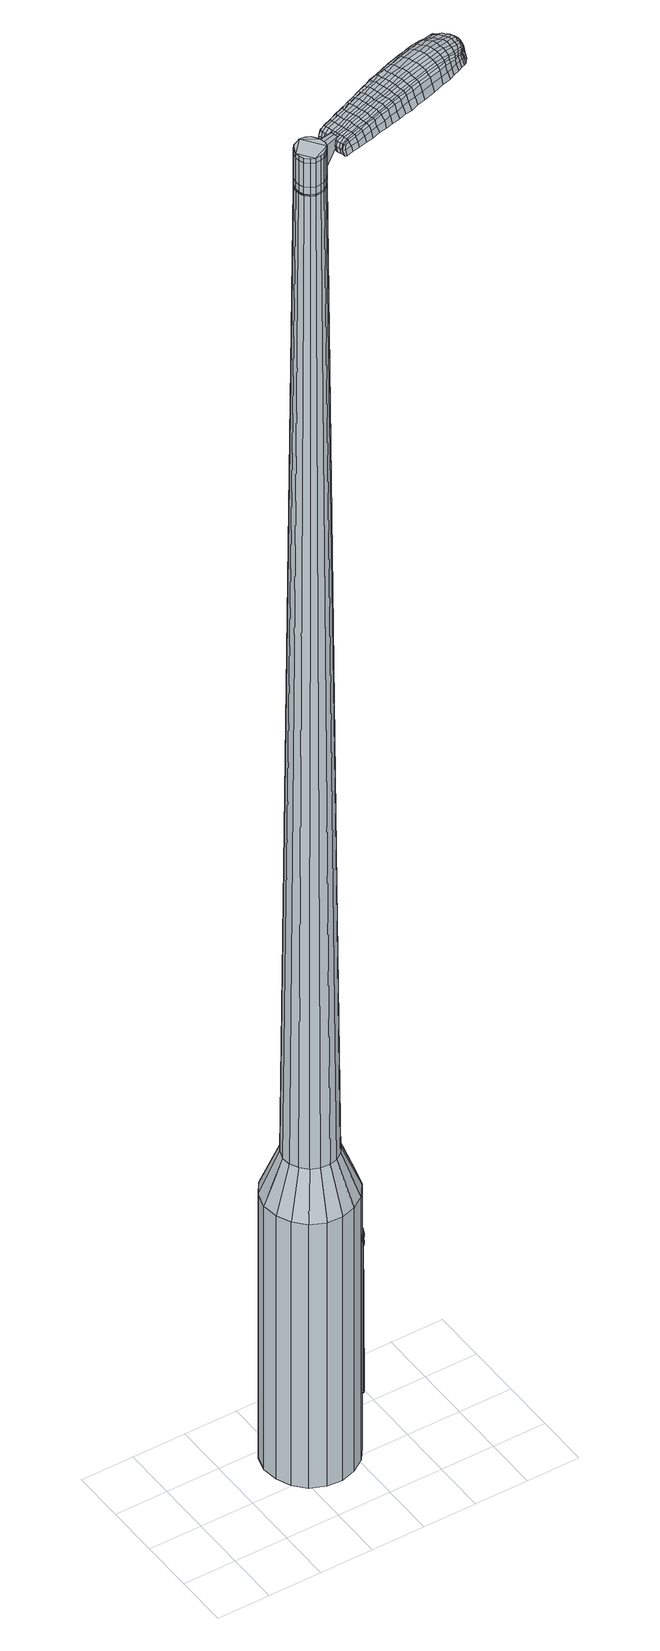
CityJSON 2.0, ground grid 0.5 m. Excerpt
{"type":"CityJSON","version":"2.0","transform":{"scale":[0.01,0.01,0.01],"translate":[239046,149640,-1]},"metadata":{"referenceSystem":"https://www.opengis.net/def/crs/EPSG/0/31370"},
"CityObjects":{
"object1":{"type":"GenericCityObject","attributes":{"cluster":761,"mean_distance_to_centroid":0.268,"new_centroid_x":239047.21,"new_centroid_y":149640.73,"mean_distance_to_camera":11.38,"H1":27.9,"H2":24.97,"Z_final":111.93,"cluster2":-1,"proj_x":239048.31,"proj_y":149644.77,"id_line":51464,"bearing_l":105.2,"distance":4.19,"orientation":"right","G_obj":15.2},"geometry":[{"type":"MultiSurface","lod":"2","boundaries":[[[0,1,2,3]],[[1,4,5,2]],[[4,6,7,5]],[[6,8,9,7]],[[8,10,11,9]],[[10,12,13,11]],[[12,14,15,13]],[[14,16,17,15]],[[16,18,19,17]],[[18,20,21,19]],[[20,22,23,21]],[[22,24,25,23]],[[24,26,27,25]],[[26,28,29,27]],[[28,30,31,29]],[[30,32,33,31]],[[32,34,35,33]],[[34,0,3,35]],[[36,37,38,39]],[[38,40,41,42]],[[41,43,42]],[[42,44,45,46]],[[45,47,46]],[[46,48,49,50]],[[49,51,50]],[[42,46,50,38]],[[50,52,39,38]],[[53,36,39]],[[2,5,7,35]],[[7,9,11,15]],[[11,13,15]],[[15,17,19,23]],[[19,21,23]],[[23,25,27,31]],[[27,29,31]],[[15,23,31,7]],[[31,33,35,7]],[[3,2,35]],[[1,0,54,55]],[[0,34,56,54]],[[34,32,57,56]],[[32,30,58,57]],[[30,28,59,58]],[[28,26,60,59]],[[26,24,61,60]],[[24,22,62,61]],[[22,20,63,62]],[[20,18,64,63]],[[18,16,65,64]],[[16,14,66,65]],[[14,12,67,66]],[[12,10,68,67]],[[10,8,69,68]],[[8,6,70,69]],[[6,4,71,70]],[[4,1,55,71]],[[55,54,72,73]],[[54,56,74,72]],[[56,57,75,74]],[[57,58,76,75]],[[58,59,77,76]],[[59,60,78,77]],[[60,61,79,78]],[[61,62,80,79]],[[62,63,81,80]],[[63,64,82,81]],[[64,65,83,82]],[[65,66,84,83]],[[66,67,85,84]],[[67,68,86,85]],[[68,69,87,86]],[[69,70,88,87]],[[70,71,89,88]],[[71,55,73,89]],[[90,91,92,93]],[[74,94,91,90]],[[75,95,94,74]],[[76,96,95,75]],[[97,98,96,76]],[[78,99,98,97]],[[100,101,99,78]],[[102,103,101,100]],[[104,105,103,102]],[[106,107,105,104]],[[108,109,107,106]],[[110,111,109,108]],[[112,113,111,110]],[[86,114,113,112]],[[87,115,114,86]],[[88,116,115,87]],[[117,118,116,88]],[[93,92,118,117]],[[119,120,121,122]],[[123,119,122,124]],[[125,123,124,126]],[[127,125,126,128]],[[129,127,128,130]],[[131,129,130,132]],[[133,131,132,134]],[[135,133,134,136]],[[137,135,136,138]],[[139,137,138,140]],[[141,139,140,142]],[[143,141,142,144]],[[145,143,144,146]],[[147,145,146,148]],[[149,147,148,150]],[[151,149,150,152]],[[73,72,90,93]],[[72,74,90]],[[77,97,76]],[[77,78,97]],[[79,100,78]],[[79,80,102,100]],[[80,81,104,102]],[[81,82,106,104]],[[82,83,108,106]],[[83,84,110,108]],[[84,85,112,110]],[[85,86,112]],[[89,117,88]],[[89,73,93,117]],[[153,154,92,91]],[[154,155,118,92]],[[155,116,118]],[[156,113,114]],[[156,157,111,113]],[[157,158,109,111]],[[158,159,107,109]],[[159,160,105,107]],[[160,161,103,105]],[[161,162,101,103]],[[162,99,101]],[[163,98,99]],[[163,96,98]],[[153,91,94]],[[39,52,151,164]],[[154,153,165,152]],[[53,39,164,120]],[[153,94,121,165]],[[36,53,120,119]],[[94,95,122,121]],[[37,36,119,123]],[[95,96,124,122]],[[38,37,123,125]],[[96,163,126,124]],[[40,38,125,127]],[[163,99,128,126]],[[41,40,127,129]],[[99,162,130,128]],[[43,41,129,131]],[[162,161,132,130]],[[42,43,131,133]],[[161,160,134,132]],[[44,42,133,135]],[[160,159,136,134]],[[45,44,135,137]],[[159,158,138,136]],[[47,45,137,139]],[[158,157,140,138]],[[46,47,139,141]],[[157,156,142,140]],[[48,46,141,143]],[[156,114,144,142]],[[49,48,143,145]],[[114,115,146,144]],[[51,49,145,147]],[[115,116,148,146]],[[50,51,147,149]],[[116,155,150,148]],[[52,50,149,151]],[[155,154,152,150]],[[151,152,166,167]],[[152,165,168,166]],[[165,121,169,168]],[[121,120,170,169]],[[120,164,171,170]],[[164,151,167,171]],[[172,173,174,175]],[[176,172,175,177]],[[172,176,178,179]],[[173,172,179,180]],[[181,182,183,184]],[[185,181,184,186]],[[181,185,187,188]],[[182,181,188,189]],[[190,191,192,193]],[[194,190,193,195]],[[190,194,196,197]],[[191,190,197,198]],[[199,200,201,202]],[[203,199,202,204]],[[199,203,205,206]],[[200,199,206,207]],[[208,209,210,211]],[[212,208,211,213]],[[208,212,214,215]],[[209,208,215,216]],[[217,218,219,220]],[[221,217,220,222]],[[217,221,223,224]],[[218,217,224,225]],[[226,227,228,229]],[[218,226,229,219]],[[226,218,225,230]],[[227,226,230,231]],[[232,233,234,235]],[[227,232,235,228]],[[232,227,231,236]],[[233,232,236,237]],[[238,176,177,239]],[[233,238,239,234]],[[238,233,237,240]],[[176,238,240,178]],[[241,242,243,244]],[[245,241,244,246]],[[241,245,247,248]],[[242,241,248,249]],[[250,251,252,253]],[[242,250,253,243]],[[250,242,249,254]],[[251,250,254,255]],[[256,257,258,259]],[[251,256,259,252]],[[256,251,255,260]],[[257,256,260,261]],[[262,263,264,265]],[[257,262,265,258]],[[262,257,261,266]],[[263,262,266,267]],[[268,173,180,269]],[[263,268,269,264]],[[268,263,267,270]],[[173,268,270,174]],[[271,272,273,274]],[[275,271,274,276]],[[271,275,277,278]],[[272,271,278,279]],[[280,281,282,283]],[[272,280,283,273]],[[280,272,279,284]],[[281,280,284,285]],[[286,287,288,289]],[[281,286,289,282]],[[286,281,285,290]],[[287,286,290,291]],[[292,185,186,293]],[[287,292,293,288]],[[292,287,291,294]],[[185,292,294,187]],[[295,296,297,298]],[[299,295,298,300]],[[295,299,301,302]],[[296,295,302,303]],[[304,305,306,307]],[[296,304,307,297]],[[304,296,303,308]],[[305,304,308,309]],[[310,311,312,313]],[[305,310,313,306]],[[310,305,309,314]],[[311,310,314,315]],[[316,317,318,319]],[[311,316,319,312]],[[316,311,315,320]],[[317,316,320,321]],[[322,182,189,323]],[[317,322,323,318]],[[322,317,321,324]],[[182,322,324,183]],[[325,211,210,326]],[[327,325,326,328]],[[325,327,329,330]],[[211,325,330,213]],[[331,327,328,332]],[[333,331,332,334]],[[331,333,335,336]],[[327,331,336,329]],[[337,333,334,338]],[[339,337,338,340]],[[337,339,341,342]],[[333,337,342,335]],[[343,339,340,344]],[[345,343,344,346]],[[343,345,347,348]],[[339,343,348,341]],[[349,345,346,350]],[[200,349,350,201]],[[349,200,207,351]],[[345,349,351,347]],[[352,353,198,197]],[[354,352,197,196]],[[352,354,355,356]],[[353,352,356,357]],[[358,359,357,356]],[[360,358,356,355]],[[358,360,361,362]],[[359,358,362,363]],[[364,365,363,362]],[[366,364,362,361]],[[364,366,367,368]],[[365,364,368,369]],[[370,371,369,368]],[[372,370,368,367]],[[370,372,205,203]],[[371,370,203,204]],[[373,374,375,376]],[[275,373,376,277]],[[373,275,276,377]],[[374,373,377,378]],[[379,194,195,380]],[[374,379,380,375]],[[379,374,378,381]],[[194,379,381,196]],[[382,383,384,385]],[[221,382,385,223]],[[382,221,222,386]],[[383,382,386,387]],[[388,389,390,391]],[[383,388,391,384]],[[388,383,387,392]],[[389,388,392,393]],[[394,191,198,395]],[[389,394,395,390]],[[394,389,393,396]],[[191,394,396,192]],[[397,398,399,400]],[[179,397,400,180]],[[397,179,178,401]],[[398,397,401,402]],[[403,404,405,406]],[[398,403,406,399]],[[403,398,402,407]],[[404,403,407,408]],[[409,202,201,410]],[[404,409,410,405]],[[409,404,408,411]],[[202,409,411,204]],[[412,413,414,415]],[[184,412,415,186]],[[412,184,183,416]],[[413,412,416,417]],[[418,206,205,419]],[[413,418,419,414]],[[418,413,417,420]],[[206,418,420,207]],[[421,422,423,424]],[[299,421,424,301]],[[421,299,300,425]],[[422,421,425,426]],[[427,212,213,428]],[[422,427,428,423]],[[427,422,426,429]],[[212,427,429,214]],[[430,431,432,433]],[[245,430,433,247]],[[430,245,246,434]],[[431,430,434,435]],[[436,437,438,439]],[[431,436,439,432]],[[436,431,435,440]],[[437,436,440,441]],[[442,209,216,443]],[[437,442,443,438]],[[442,437,441,444]],[[209,442,444,210]],[[445,446,435,434]],[[244,445,434,246]],[[445,244,243,447]],[[446,445,447,448]],[[449,450,441,440]],[[446,449,440,435]],[[449,446,448,451]],[[450,449,451,452]],[[453,326,210,444]],[[450,453,444,441]],[[453,450,452,454]],[[326,453,454,328]],[[455,456,457,458]],[[302,455,458,303]],[[455,302,301,424]],[[456,455,424,423]],[[459,330,329,460]],[[456,459,460,457]],[[459,456,423,428]],[[330,459,428,213]],[[461,462,448,447]],[[253,461,447,243]],[[461,253,252,463]],[[462,461,463,464]],[[465,466,452,451]],[[462,465,451,448]],[[465,462,464,467]],[[466,465,467,468]],[[469,332,328,454]],[[466,469,454,452]],[[469,466,468,470]],[[332,469,470,334]],[[471,472,473,474]],[[308,471,474,309]],[[471,308,303,458]],[[472,471,458,457]],[[475,336,335,476]],[[472,475,476,473]],[[475,472,457,460]],[[336,475,460,329]],[[477,478,464,463]],[[259,477,463,252]],[[477,259,258,479]],[[478,477,479,480]],[[481,482,468,467]],[[478,481,467,464]],[[481,478,480,483]],[[482,481,483,484]],[[485,338,334,470]],[[482,485,470,468]],[[485,482,484,486]],[[338,485,486,340]],[[487,488,489,490]],[[314,487,490,315]],[[487,314,309,474]],[[488,487,474,473]],[[491,342,341,492]],[[488,491,492,489]],[[491,488,473,476]],[[342,491,476,335]],[[493,494,480,479]],[[265,493,479,258]],[[493,265,264,495]],[[494,493,495,496]],[[497,498,484,483]],[[494,497,483,480]],[[497,494,496,499]],[[498,497,499,500]],[[501,344,340,486]],[[498,501,486,484]],[[501,498,500,502]],[[344,501,502,346]],[[503,504,505,506]],[[320,503,506,321]],[[503,320,315,490]],[[504,503,490,489]],[[507,348,347,508]],[[504,507,508,505]],[[507,504,489,492]],[[348,507,492,341]],[[509,510,496,495]],[[269,509,495,264]],[[509,269,180,400]],[[510,509,400,399]],[[511,512,500,499]],[[510,511,499,496]],[[511,510,399,406]],[[512,511,406,405]],[[513,350,346,502]],[[512,513,502,500]],[[513,512,405,410]],[[350,513,410,201]],[[514,515,417,416]],[[324,514,416,183]],[[514,324,321,506]],[[515,514,506,505]],[[516,351,207,420]],[[515,516,420,417]],[[516,515,505,508]],[[351,516,508,347]],[[517,518,378,377]],[[274,517,377,276]],[[517,274,273,519]],[[518,517,519,520]],[[521,354,196,381]],[[518,521,381,378]],[[521,518,520,522]],[[354,521,522,355]],[[523,524,525,526]],[[224,523,526,225]],[[523,224,223,385]],[[524,523,385,384]],[[527,528,529,530]],[[524,527,530,525]],[[527,524,384,391]],[[528,527,391,390]],[[531,353,357,532]],[[528,531,532,529]],[[531,528,390,395]],[[353,531,395,198]],[[533,534,520,519]],[[283,533,519,273]],[[533,283,282,535]],[[534,533,535,536]],[[537,360,355,522]],[[534,537,522,520]],[[537,534,536,538]],[[360,537,538,361]],[[539,540,541,542]],[[230,539,542,231]],[[539,230,225,526]],[[540,539,526,525]],[[543,544,545,546]],[[540,543,546,541]],[[543,540,525,530]],[[544,543,530,529]],[[547,359,363,548]],[[544,547,548,545]],[[547,544,529,532]],[[359,547,532,357]],[[549,550,536,535]],[[289,549,535,282]],[[549,289,288,551]],[[550,549,551,552]],[[553,366,361,538]],[[550,553,538,536]],[[553,550,552,554]],[[366,553,554,367]],[[555,556,557,558]],[[236,555,558,237]],[[555,236,231,542]],[[556,555,542,541]],[[559,560,561,562]],[[556,559,562,557]],[[559,556,541,546]],[[560,559,546,545]],[[563,365,369,564]],[[560,563,564,561]],[[563,560,545,548]],[[365,563,548,363]],[[565,566,552,551]],[[293,565,551,288]],[[565,293,186,415]],[[566,565,415,414]],[[567,372,367,554]],[[566,567,554,552]],[[567,566,414,419]],[[372,567,419,205]],[[568,569,402,401]],[[240,568,401,178]],[[568,240,237,558]],[[569,568,558,557]],[[570,571,408,407]],[[569,570,407,402]],[[570,569,557,562]],[[571,570,562,561]],[[572,371,204,411]],[[571,572,411,408]],[[572,571,561,564]],[[371,572,564,369]],[[573,574,575,576]],[[576,575,577,578]],[[579,577,575,580]],[[580,575,574,581]],[[582,583,584,585]],[[585,584,586,587]],[[588,586,584,589]],[[589,584,583,590]],[[591,592,593,594]],[[594,593,595,596]],[[597,595,593,598]],[[598,593,592,599]],[[600,601,602,603]],[[603,602,604,605]],[[606,604,602,607]],[[607,602,601,608]],[[609,610,611,612]],[[612,611,613,614]],[[615,613,611,616]],[[616,611,610,617]],[[618,619,620,621]],[[621,620,622,623]],[[624,622,620,625]],[[625,620,619,626]],[[627,628,629,630]],[[630,629,619,618]],[[626,619,629,631]],[[631,629,628,632]],[[633,634,635,636]],[[636,635,628,627]],[[632,628,635,637]],[[637,635,634,638]],[[578,577,639,640]],[[640,639,634,633]],[[638,634,639,641]],[[641,639,577,579]],[[642,643,644,645]],[[645,644,646,647]],[[648,646,644,649]],[[649,644,643,650]],[[651,652,653,654]],[[654,653,643,642]],[[650,643,653,655]],[[655,653,652,656]],[[657,658,659,660]],[[660,659,652,651]],[[656,652,659,661]],[[661,659,658,662]],[[663,664,665,666]],[[666,665,658,657]],[[662,658,665,667]],[[667,665,664,668]],[[581,574,669,670]],[[670,669,664,663]],[[668,664,669,671]],[[671,669,574,573]],[[672,673,674,675]],[[675,674,676,677]],[[678,676,674,679]],[[679,674,673,680]],[[681,682,683,684]],[[684,683,673,672]],[[680,673,683,685]],[[685,683,682,686]],[[687,688,689,690]],[[690,689,682,681]],[[686,682,689,691]],[[691,689,688,692]],[[587,586,693,694]],[[694,693,688,687]],[[692,688,693,695]],[[695,693,586,588]],[[696,697,698,699]],[[699,698,700,701]],[[702,700,698,703]],[[703,698,697,704]],[[705,706,707,708]],[[708,707,697,696]],[[704,697,707,709]],[[709,707,706,710]],[[711,712,713,714]],[[714,713,706,705]],[[710,706,713,715]],[[715,713,712,716]],[[717,718,719,720]],[[720,719,712,711]],[[716,712,719,721]],[[721,719,718,722]],[[590,583,723,724]],[[724,723,718,717]],[[722,718,723,725]],[[725,723,583,582]],[[609,612,726,727]],[[727,726,728,729]],[[730,728,726,170]],[[170,726,612,614]],[[729,728,731,732]],[[732,731,733,734]],[[735,733,731,736]],[[736,731,728,730]],[[734,733,737,738]],[[738,737,739,740]],[[741,739,737,742]],[[742,737,733,735]],[[740,739,743,744]],[[744,743,745,746]],[[747,745,743,748]],[[748,743,739,741]],[[746,745,749,750]],[[750,749,601,600]],[[608,601,749,751]],[[751,749,745,747]],[[599,752,753,598]],[[598,753,754,597]],[[755,754,753,756]],[[756,753,752,757]],[[757,758,759,756]],[[756,759,760,755]],[[761,760,759,762]],[[762,759,758,763]],[[763,764,765,762]],[[762,765,766,761]],[[767,766,765,768]],[[768,765,764,769]],[[769,770,771,768]],[[768,771,772,767]],[[606,772,771,604]],[[604,771,770,605]],[[773,774,775,776]],[[776,775,676,678]],[[677,676,775,777]],[[777,775,774,778]],[[596,595,779,780]],[[780,779,774,773]],[[778,774,779,781]],[[781,779,595,597]],[[782,783,784,785]],[[785,784,622,624]],[[623,622,784,786]],[[786,784,783,787]],[[788,789,790,791]],[[791,790,783,782]],[[787,783,790,792]],[[792,790,789,793]],[[599,592,794,795]],[[795,794,789,788]],[[793,789,794,796]],[[796,794,592,591]],[[797,798,799,800]],[[800,799,580,581]],[[579,580,799,801]],[[801,799,798,802]],[[803,804,805,806]],[[806,805,798,797]],[[802,798,805,807]],[[807,805,804,808]],[[600,603,809,810]],[[810,809,804,803]],[[808,804,809,811]],[[811,809,603,605]],[[812,813,814,815]],[[815,814,585,587]],[[582,585,814,816]],[[816,814,813,817]],[[606,607,818,819]],[[819,818,813,812]],[[817,813,818,820]],[[820,818,607,608]],[[821,822,823,824]],[[824,823,700,702]],[[701,700,823,825]],[[825,823,822,826]],[[614,613,827,828]],[[828,827,822,821]],[[826,822,827,829]],[[829,827,613,615]],[[830,831,832,833]],[[833,832,646,648]],[[647,646,832,834]],[[834,832,831,835]],[[836,837,838,839]],[[839,838,831,830]],[[835,831,838,840]],[[840,838,837,841]],[[617,610,842,843]],[[843,842,837,836]],[[841,837,842,844]],[[844,842,610,609]],[[835,845,846,834]],[[834,846,645,647]],[[642,645,846,847]],[[846,845,847]],[[841,848,849,840]],[[840,849,845,835]],[[847,845,849,850]],[[850,849,848,851]],[[609,727,852,844]],[[844,852,848,841]],[[851,848,852,853]],[[853,852,727,729]],[[854,855,856,857]],[[857,856,703,704]],[[702,703,856,824]],[[824,856,855,821]],[[730,170,858,859]],[[859,858,855,854]],[[821,855,858,828]],[[828,858,170,614]],[[860,861,847]],[[847,861,654,642]],[[651,654,861,862]],[[862,861,860,863]],[[851,864,865,850]],[[850,865,860,847]],[[863,860,865,866]],[[866,865,864,867]],[[729,732,868,853]],[[853,868,864,851]],[[867,864,868,869]],[[869,868,732,734]],[[870,871,872,873]],[[873,872,709,710]],[[704,709,872,857]],[[857,872,871,854]],[[735,736,874,875]],[[875,874,871,870]],[[854,871,874,859]],[[859,874,736,730]],[[863,876,877,862]],[[862,877,660,651]],[[657,660,877,878]],[[878,877,876,879]],[[867,880,881,866]],[[866,881,876,863]],[[879,876,881,882]],[[882,881,880,883]],[[734,738,884,869]],[[869,884,880,867]],[[883,880,884,885]],[[885,884,738,740]],[[886,887,888,889]],[[889,888,715,716]],[[710,715,888,873]],[[873,888,887,870]],[[741,742,890,891]],[[891,890,887,886]],[[870,887,890,875]],[[875,890,742,735]],[[879,892,893,878]],[[878,893,666,657]],[[663,666,893,894]],[[894,893,892,895]],[[883,896,897,882]],[[882,897,892,879]],[[895,892,897,898]],[[898,897,896,899]],[[740,744,900,885]],[[885,900,896,883]],[[899,896,900,901]],[[901,900,744,746]],[[902,903,904,905]],[[905,904,721,722]],[[716,721,904,889]],[[889,904,903,886]],[[747,748,906,907]],[[907,906,903,902]],[[886,903,906,891]],[[891,906,748,741]],[[895,908,909,894]],[[894,909,670,663]],[[581,670,909,800]],[[800,909,908,797]],[[899,910,911,898]],[[898,911,908,895]],[[797,908,911,806]],[[806,911,910,803]],[[746,750,912,901]],[[901,912,910,899]],[[803,910,912,810]],[[810,912,750,600]],[[817,913,914,816]],[[816,914,725,582]],[[722,725,914,905]],[[905,914,913,902]],[[608,751,915,820]],[[820,915,913,817]],[[902,913,915,907]],[[907,915,751,747]],[[778,916,917,777]],[[777,917,675,677]],[[672,675,917,918]],[[918,917,916,919]],[[597,754,920,781]],[[781,920,916,778]],[[919,916,920,921]],[[921,920,754,755]],[[922,923,924,925]],[[925,924,625,626]],[[624,625,924,785]],[[785,924,923,782]],[[926,927,928,929]],[[929,928,923,922]],[[782,923,928,791]],[[791,928,927,788]],[[757,752,930,931]],[[931,930,927,926]],[[788,927,930,795]],[[795,930,752,599]],[[919,932,933,918]],[[918,933,684,672]],[[681,684,933,934]],[[934,933,932,935]],[[755,760,936,921]],[[921,936,932,919]],[[935,932,936,937]],[[937,936,760,761]],[[938,939,940,941]],[[941,940,631,632]],[[626,631,940,925]],[[925,940,939,922]],[[942,943,944,945]],[[945,944,939,938]],[[922,939,944,929]],[[929,944,943,926]],[[763,758,946,947]],[[947,946,943,942]],[[926,943,946,931]],[[931,946,758,757]],[[935,948,949,934]],[[934,949,690,681]],[[687,690,949,950]],[[950,949,948,951]],[[761,766,952,937]],[[937,952,948,935]],[[951,948,952,953]],[[953,952,766,767]],[[954,955,956,957]],[[957,956,637,638]],[[632,637,956,941]],[[941,956,955,938]],[[958,959,960,961]],[[961,960,955,954]],[[938,955,960,945]],[[945,960,959,942]],[[769,764,962,963]],[[963,962,959,958]],[[942,959,962,947]],[[947,962,764,763]],[[951,964,965,950]],[[950,965,694,687]],[[587,694,965,815]],[[815,965,964,812]],[[767,772,966,953]],[[953,966,964,951]],[[812,964,966,819]],[[819,966,772,606]],[[802,967,968,801]],[[801,968,641,579]],[[638,641,968,957]],[[957,968,967,954]],[[808,969,970,807]],[[807,970,967,802]],[[954,967,970,961]],[[961,970,969,958]],[[605,770,971,811]],[[811,971,969,808]],[[958,969,971,963]],[[963,971,770,769]],[[573,576,175,174]],[[576,578,177,175]],[[588,589,188,187]],[[589,590,189,188]],[[591,594,193,192]],[[594,596,195,193]],[[615,616,215,214]],[[616,617,216,215]],[[618,621,220,219]],[[621,623,222,220]],[[627,630,229,228]],[[630,618,219,229]],[[633,636,235,234]],[[636,627,228,235]],[[578,640,239,177]],[[640,633,234,239]],[[648,649,248,247]],[[649,650,249,248]],[[650,655,254,249]],[[655,656,255,254]],[[656,661,260,255]],[[661,662,261,260]],[[662,667,266,261]],[[667,668,267,266]],[[668,671,270,267]],[[671,573,174,270]],[[678,679,278,277]],[[679,680,279,278]],[[680,685,284,279]],[[685,686,285,284]],[[686,691,290,285]],[[691,692,291,290]],[[692,695,294,291]],[[695,588,187,294]],[[696,699,298,297]],[[699,701,300,298]],[[705,708,307,306]],[[708,696,297,307]],[[711,714,313,312]],[[714,705,306,313]],[[717,720,319,318]],[[720,711,312,319]],[[590,724,323,189]],[[724,717,318,323]],[[773,776,376,375]],[[776,678,277,376]],[[596,780,380,195]],[[780,773,375,380]],[[623,786,386,222]],[[786,787,387,386]],[[787,792,392,387]],[[792,793,393,392]],[[793,796,396,393]],[[796,591,192,396]],[[701,825,425,300]],[[825,826,426,425]],[[826,829,429,426]],[[829,615,214,429]],[[830,833,433,432]],[[833,648,247,433]],[[836,839,439,438]],[[839,830,432,439]],[[617,843,443,216]],[[843,836,438,443]],[[972,973,974,975]],[[976,977,975,974]],[[978,979,980,981]],[[982,983,984,985]],[[973,986,987,974]],[[988,976,974,987]],[[989,978,981,990]],[[991,992,983,982]],[[986,993,994,987]],[[994,995,988,987]],[[996,989,990,997]],[[998,992,991,999]],[[993,1000,1001,994]],[[1001,1002,995,994]],[[1003,996,997,1004]],[[1005,998,999,1006]],[[1007,1008,1009,1010]],[[1011,1012,1008,1007]],[[1011,1013,1014,1012]],[[1013,1015,1016,1014]],[[1017,1018,1019,1020]],[[1021,1022,1018,1017]],[[1023,1024,1022,1021]],[[1025,1026,1024,1023]],[[1020,1009,1008,1017]],[[1017,1008,1012,1021]],[[1012,1014,1023,1021]],[[1014,1016,1025,1023]],[[981,980,977,976]],[[990,981,976,988]],[[995,997,990,988]],[[1002,1004,997,995]],[[982,985,979,978]],[[991,982,978,989]],[[999,991,989,996]],[[1006,999,996,1003]],[[983,1007,1010,984]],[[992,1011,1007,983]],[[1013,1011,992,998]],[[1015,1013,998,1005]],[[1027,1028,1029,1030]],[[1029,1031,1032,1033]],[[1029,1033,1034,1035]],[[1029,1035,1030]],[[1036,1027,1030,1037]],[[1038,1037,1030,1039]],[[1040,1039,1030]],[[1041,1029,1028,1042]],[[1043,1041,1042,1044]],[[1045,1043,1044,1046]],[[1047,1045,1046,1048]],[[1049,1047,1048,1050]],[[1050,1051,1052,1053]],[[1050,1053,1054,1055]],[[1050,1055,1056,1057]],[[1056,1058,1059,1060]],[[1056,1060,1061,1062]],[[1056,1062,1057]],[[1050,1057,1049]],[[1063,1064,1028,1027]],[[1065,1066,1031,1029]],[[1067,1068,1040,1030]],[[1064,1069,1042,1028]],[[1070,1065,1029,1041]],[[1069,1071,1044,1042]],[[1072,1070,1041,1043]],[[1071,1073,1046,1044]],[[1074,1072,1043,1045]],[[1073,1075,1048,1046]],[[1076,1074,1045,1047]],[[1075,1077,1050,1048]],[[1078,1076,1047,1049]],[[1077,1079,1051,1050]],[[1080,1081,1058,1056]],[[1082,1078,1049,1057]],[[1052,1051,1079,1083]],[[1053,1052,1083,1084]],[[1054,1053,1084,1085]],[[1055,1054,1085,1086]],[[1056,1055,1086,1080]],[[1087,1063,1027,1036]],[[1088,1087,1036,1037]],[[1089,1088,1037,1038]],[[1090,1089,1038,1039]],[[1068,1090,1039,1040]],[[1032,1031,1066,1091]],[[1059,1058,1081,1092]],[[1033,1032,1091,1093]],[[1034,1033,1093,1094]],[[1035,1034,1094,1095]],[[1030,1035,1095,1067]],[[1060,1059,1092,1096]],[[1061,1060,1096,1097]],[[1062,1061,1097,1098]],[[1057,1062,1098,1082]]]}]}
},
"vertices":[
[163,86,384],[165,72,384],[165,72,96],[163,86,96],[161,57,384],[161,57,96],[152,45,384],[152,45,96],[140,37,384],[140,37,96],[126,33,384],[126,33,96],[112,34,384],[112,34,96],[98,40,384],[98,40,96],[88,51,384],[88,51,96],[82,64,384],[82,64,96],[80,79,384],[80,79,96],[84,93,384],[84,93,96],[92,105,384],[92,105,96],[104,113,384],[104,113,96],[119,117,384],[119,117,96],[133,116,384],[133,116,96],[147,110,384],[147,110,96],[157,99,384],[157,99,96],[130,86,1524],[126,88,1524],[121,89,1524],[135,79,1524],[117,87,1524],[113,85,1524],[109,76,1524],[110,81,1524],[109,72,1524],[111,67,1524],[119,62,1524],[115,64,1524],[124,62,1524],[128,63,1524],[135,69,1524],[132,66,1524],[136,74,1524],[133,83,1524],[147,82,429],[148,73,429],[143,90,429],[137,96,429],[129,99,429],[120,100,429],[112,98,429],[105,93,429],[100,86,429],[97,77,429],[98,69,429],[102,61,429],[108,54,429],[116,51,429],[125,50,429],[133,52,429],[140,57,429],[145,65,429],[135,79,1483],[136,74,1483],[133,83,1483],[130,86,1483],[126,88,1483],[121,89,1483],[117,87,1483],[113,85,1483],[110,81,1483],[109,76,1483],[109,72,1483],[111,67,1483],[115,64,1483],[119,62,1483],[124,62,1483],[128,63,1483],[132,66,1483],[135,69,1483],[135,78,1483],[135,78,1485],[135,74,1485],[135,74,1483],[133,83,1485],[130,86,1485],[126,88,1485],[121,88,1483],[121,88,1485],[117,87,1485],[113,84,1483],[113,84,1485],[111,80,1483],[111,80,1485],[110,76,1483],[110,76,1485],[110,72,1483],[110,72,1485],[112,68,1483],[112,68,1485],[115,65,1483],[115,65,1485],[119,63,1483],[119,63,1485],[124,62,1485],[128,63,1485],[132,66,1485],[134,70,1483],[134,70,1485],[130,86,1519],[133,83,1519],[133,83,1493],[130,86,1493],[126,88,1519],[126,88,1493],[121,89,1519],[121,89,1493],[117,87,1519],[117,87,1493],[113,85,1519],[113,85,1493],[110,81,1519],[110,81,1493],[109,76,1519],[109,76,1493],[109,72,1519],[109,72,1493],[111,67,1519],[111,67,1493],[115,64,1519],[115,64,1493],[119,62,1519],[119,62,1493],[124,62,1519],[124,62,1493],[128,63,1519],[128,63,1493],[132,66,1519],[132,66,1493],[135,69,1519],[135,69,1493],[136,74,1519],[136,74,1493],[135,79,1485],[136,74,1485],[135,69,1485],[119,62,1485],[115,64,1485],[111,67,1485],[109,72,1485],[109,76,1485],[110,81,1485],[113,85,1485],[121,89,1485],[135,79,1519],[135,79,1493],[154,80,1513],[154,80,1518],[153,84,1513],[153,87,1513],[153,87,1518],[153,84,1518],[230,84,1519],[223,83,1518],[225,81,1509],[232,83,1510],[238,86,1519],[240,85,1510],[237,87,1526],[229,85,1525],[222,84,1525],[220,121,1519],[213,119,1518],[213,117,1525],[220,120,1525],[228,124,1519],[228,122,1526],[229,126,1510],[221,123,1510],[214,121,1509],[296,124,1519],[296,120,1519],[297,120,1513],[296,124,1513],[293,127,1519],[294,128,1513],[292,127,1524],[294,123,1524],[295,120,1524],[224,104,1530],[217,102,1529],[218,99,1529],[225,101,1530],[233,107,1531],[234,103,1531],[232,110,1530],[223,108,1530],[216,106,1529],[146,83,1512],[147,80,1512],[148,81,1517],[147,83,1517],[146,86,1512],[147,86,1517],[146,86,1506],[147,83,1506],[148,80,1506],[287,101,1519],[284,100,1519],[285,99,1512],[288,100,1512],[289,102,1518],[290,101,1512],[288,103,1522],[286,102,1523],[283,101,1524],[279,98,1519],[274,96,1519],[275,95,1512],[281,97,1512],[279,99,1524],[273,97,1525],[268,94,1519],[261,92,1519],[262,91,1511],[270,93,1511],[267,95,1526],[260,93,1526],[250,89,1519],[251,88,1510],[249,90,1526],[158,69,1513],[165,70,1513],[164,71,1518],[157,70,1517],[152,68,1512],[153,69,1516],[153,67,1506],[159,68,1507],[166,69,1507],[173,72,1514],[180,73,1515],[179,74,1520],[172,73,1519],[174,71,1507],[181,72,1507],[187,75,1515],[195,76,1516],[193,78,1522],[186,76,1521],[189,74,1508],[196,75,1508],[202,78,1517],[209,79,1517],[208,81,1524],[201,79,1523],[203,77,1508],[211,78,1509],[216,81,1518],[215,82,1524],[218,80,1509],[278,136,1519],[275,135,1519],[275,134,1524],[278,134,1523],[281,136,1518],[280,135,1522],[281,137,1512],[279,137,1512],[276,137,1512],[270,134,1519],[264,133,1519],[264,132,1525],[270,133,1524],[271,136,1512],[265,135,1512],[259,132,1519],[251,130,1519],[251,129,1526],[258,131,1526],[259,134,1511],[252,132,1511],[240,127,1519],[239,125,1526],[241,129,1510],[150,98,1513],[157,101,1513],[158,102,1507],[151,99,1507],[145,96,1512],[145,97,1506],[146,96,1516],[150,97,1517],[157,99,1518],[164,103,1514],[171,105,1515],[172,107,1507],[165,104,1507],[164,102,1519],[171,104,1520],[179,108,1515],[186,110,1516],[186,112,1508],[179,109,1508],[178,106,1521],[185,108,1522],[193,112,1517],[200,115,1517],[200,116,1509],[193,114,1508],[192,111,1523],[199,113,1524],[207,117,1518],[207,119,1509],[206,115,1524],[153,84,1519],[153,82,1519],[160,86,1520],[161,84,1520],[159,89,1520],[152,87,1519],[167,88,1522],[168,86,1522],[174,90,1523],[175,88,1523],[173,93,1523],[166,91,1521],[181,92,1524],[182,90,1524],[189,94,1525],[189,92,1525],[188,97,1525],[181,95,1524],[196,96,1526],[196,93,1526],[203,98,1527],[204,95,1527],[202,102,1527],[195,100,1526],[210,100,1528],[211,97,1528],[209,104,1528],[291,122,1527],[292,119,1527],[289,126,1526],[285,125,1527],[287,121,1528],[288,118,1528],[281,120,1529],[282,116,1529],[279,123,1528],[272,122,1530],[274,118,1530],[274,114,1530],[266,116,1531],[267,112,1531],[265,120,1530],[256,117,1531],[258,113,1531],[259,110,1531],[245,110,1531],[246,107,1531],[244,114,1531],[283,135,1518],[286,134,1519],[286,135,1513],[284,137,1513],[282,134,1523],[285,133,1523],[290,131,1519],[290,132,1513],[288,130,1524],[291,104,1518],[293,106,1518],[291,106,1523],[289,104,1523],[292,103,1513],[294,105,1513],[294,109,1519],[296,113,1519],[294,112,1524],[293,109,1523],[295,109,1513],[297,113,1513],[297,116,1519],[295,116,1524],[298,116,1513],[228,87,1528],[228,89,1528],[221,87,1528],[221,85,1527],[237,89,1528],[236,91,1529],[227,91,1529],[226,95,1530],[219,93,1529],[220,90,1528],[236,93,1529],[235,97,1530],[226,98,1530],[219,96,1529],[235,100,1531],[220,118,1528],[221,116,1529],[229,118,1529],[228,121,1528],[213,116,1527],[214,114,1528],[222,112,1529],[230,115,1530],[215,110,1528],[143,94,1512],[144,92,1512],[145,92,1517],[145,94,1517],[144,95,1506],[144,93,1506],[145,89,1512],[146,89,1517],[145,90,1506],[150,69,1512],[150,70,1512],[151,70,1506],[151,68,1506],[151,69,1517],[151,71,1517],[149,72,1512],[148,75,1512],[149,75,1506],[150,72,1506],[150,73,1517],[149,76,1517],[148,78,1512],[149,78,1506],[149,78,1517],[156,71,1519],[156,72,1519],[164,72,1520],[163,74,1520],[155,75,1519],[155,77,1519],[163,76,1520],[162,79,1520],[154,80,1519],[161,81,1520],[150,96,1519],[150,94,1519],[157,96,1520],[157,98,1520],[151,91,1519],[158,93,1520],[171,74,1521],[170,76,1521],[178,76,1522],[178,77,1522],[170,78,1521],[169,81,1521],[177,80,1522],[176,82,1523],[168,83,1522],[176,85,1523],[164,100,1521],[164,98,1521],[172,100,1522],[171,102,1522],[165,95,1521],[172,97,1522],[185,77,1523],[185,79,1523],[193,79,1524],[192,81,1524],[184,81,1523],[184,84,1524],[192,83,1525],[191,86,1525],[183,87,1524],[190,89,1525],[178,105,1523],[179,103,1523],[186,105,1524],[185,107,1524],[180,99,1524],[187,101,1525],[200,80,1525],[199,82,1525],[207,82,1526],[207,84,1526],[199,85,1526],[198,88,1526],[206,86,1527],[205,89,1527],[197,91,1526],[204,92,1527],[192,109,1525],[193,107,1525],[200,109,1526],[199,111,1526],[194,103,1526],[201,106,1527],[214,84,1527],[214,85,1527],[213,88,1527],[212,91,1528],[212,94,1528],[206,114,1527],[207,111,1527],[208,108,1528],[280,134,1525],[282,132,1525],[276,133,1526],[278,132,1526],[286,130,1526],[282,129,1527],[287,103,1525],[289,105,1525],[285,104,1526],[284,102,1525],[290,108,1525],[292,112,1526],[288,110,1527],[287,107,1526],[292,115,1526],[288,114,1527],[271,132,1526],[273,130,1527],[265,131,1527],[267,129,1528],[276,127,1528],[269,126,1529],[279,100,1526],[280,102,1527],[274,101,1528],[273,99,1527],[281,105,1527],[282,109,1528],[275,107,1529],[275,103,1528],[282,112,1528],[275,110,1530],[259,129,1528],[260,127,1529],[251,127,1528],[252,125,1529],[263,124,1529],[254,122,1530],[267,97,1528],[268,99,1528],[260,97,1529],[260,95,1528],[268,102,1529],[268,105,1530],[260,103,1530],[260,99,1530],[268,109,1530],[259,106,1531],[240,124,1529],[241,122,1529],[242,118,1530],[248,92,1528],[248,94,1529],[248,96,1530],[248,100,1530],[247,103,1531],[224,83,1509],[223,84,1518],[230,86,1518],[231,85,1509],[238,88,1519],[240,87,1510],[237,89,1525],[228,87,1525],[221,86,1525],[214,116,1525],[214,117,1518],[221,119,1518],[220,118,1525],[229,122,1519],[229,120,1525],[230,124,1510],[222,121,1509],[215,119,1509],[295,120,1513],[294,120,1519],[293,123,1519],[294,123,1513],[292,126,1519],[292,126,1513],[290,126,1524],[292,122,1524],[293,119,1524],[218,99,1528],[217,102,1528],[224,104,1529],[225,101,1529],[233,107,1529],[234,103,1529],[232,110,1529],[223,108,1529],[217,106,1528],[150,81,1516],[149,81,1512],[148,83,1512],[149,84,1516],[148,86,1512],[149,86,1516],[148,87,1506],[149,84,1506],[150,81,1506],[284,100,1512],[283,101,1519],[286,103,1518],[287,102,1512],[288,104,1518],[289,103,1512],[287,104,1522],[285,104,1523],[282,103,1523],[275,97,1512],[273,98,1519],[279,100,1519],[280,99,1512],[278,101,1524],[272,99,1525],[262,93,1511],[260,94,1519],[268,96,1519],[269,95,1511],[267,97,1525],[259,95,1526],[249,91,1519],[251,90,1510],[248,92,1526],[164,73,1518],[165,72,1513],[158,71,1513],[157,72,1517],[153,70,1512],[153,71,1515],[154,69,1506],[159,70,1506],[166,71,1507],[179,76,1520],[180,75,1514],[172,74,1514],[171,75,1519],[174,73,1507],[181,74,1507],[193,79,1522],[194,78,1516],[187,77,1515],[186,78,1521],[188,76,1508],[196,77,1508],[207,83,1523],[209,81,1517],[201,80,1516],[200,81,1522],[203,79,1508],[210,80,1508],[216,83,1517],[214,84,1524],[217,82,1509],[275,132,1523],[275,133,1519],[278,134,1518],[278,132,1523],[280,134,1518],[280,133,1522],[281,135,1512],[279,135,1512],[276,135,1512],[265,130,1525],[265,131,1519],[270,132,1519],[270,131,1524],[271,134,1512],[266,133,1512],[251,127,1526],[251,128,1519],[259,130,1519],[259,129,1525],[260,132,1511],[252,130,1511],[240,125,1519],[240,124,1526],[241,127,1510],[159,100,1507],[158,99,1513],[151,96,1513],[151,98,1506],[146,94,1512],[147,96,1506],[147,94,1515],[151,95,1517],[158,97,1518],[173,105,1507],[172,103,1514],[165,101,1514],[166,103,1507],[165,100,1519],[172,102,1520],[187,110,1508],[186,108,1516],[179,106,1515],[180,107,1508],[179,104,1521],[186,107,1522],[201,115,1508],[200,113,1517],[193,111,1516],[194,112,1508],[193,109,1522],[200,111,1523],[207,115,1517],[208,117,1509],[207,113,1524],[154,85,1518],[154,82,1518],[160,87,1519],[161,84,1519],[160,89,1519],[168,89,1520],[168,86,1520],[175,90,1521],[175,88,1521],[174,93,1521],[167,91,1520],[182,92,1523],[183,90,1523],[189,94,1524],[190,92,1524],[188,97,1524],[181,95,1523],[196,96,1525],[197,94,1525],[203,98,1526],[204,96,1526],[202,102,1526],[195,100,1525],[210,100,1527],[211,97,1527],[210,104,1527],[291,119,1526],[290,122,1526],[288,125,1525],[284,124,1526],[286,121,1526],[287,118,1526],[281,116,1528],[280,119,1528],[278,123,1527],[272,121,1528],[273,117,1529],[274,114,1529],[267,112,1530],[266,116,1530],[265,119,1529],[256,117,1530],[258,113,1530],[258,110,1530],[246,107,1530],[245,110,1530],[244,113,1530],[285,133,1513],[284,132,1518],[282,133,1518],[283,135,1512],[281,132,1523],[283,131,1523],[288,129,1519],[289,130,1513],[287,129,1523],[289,107,1523],[291,107,1518],[289,105,1518],[288,105,1523],[290,104,1512],[292,106,1512],[292,113,1523],[294,113,1519],[292,110,1519],[291,110,1523],[293,109,1513],[295,113,1513],[294,116,1519],[293,116,1524],[295,116,1513],[221,88,1527],[228,89,1527],[228,88,1527],[221,87,1526],[236,90,1527],[236,91,1528],[220,93,1528],[227,95,1528],[227,92,1528],[220,90,1527],[236,94,1528],[235,97,1529],[226,98,1529],[219,96,1528],[235,100,1529],[229,118,1528],[221,115,1527],[220,117,1527],[229,119,1527],[214,115,1526],[214,113,1527],[222,112,1528],[231,114,1528],[215,110,1527],[147,93,1516],[146,93,1512],[145,94,1512],[146,94,1516],[146,95,1506],[147,94,1506],[147,90,1512],[148,90,1516],[147,91,1506],[153,70,1506],[152,71,1512],[152,70,1512],[153,69,1506],[152,71,1516],[153,72,1516],[151,75,1506],[151,76,1512],[151,73,1512],[152,73,1506],[152,74,1516],[151,76,1516],[150,78,1512],[151,78,1506],[151,79,1516],[157,73,1518],[157,72,1518],[164,74,1519],[156,77,1518],[156,75,1518],[163,77,1519],[162,79,1519],[155,80,1518],[162,82,1519],[158,96,1519],[151,94,1518],[151,95,1518],[158,97,1519],[152,91,1518],[159,93,1519],[171,76,1520],[171,75,1520],[178,77,1521],[178,78,1521],[170,81,1520],[170,78,1520],[178,80,1521],[177,83,1521],[169,83,1520],[176,85,1521],[172,100,1521],[165,98,1520],[165,99,1520],[172,101,1521],[166,95,1520],[173,97,1521],[185,79,1522],[186,79,1522],[193,80,1523],[193,81,1523],[184,84,1522],[185,82,1522],[192,84,1523],[191,86,1524],[183,87,1523],[191,89,1524],[186,105,1523],[179,103,1522],[179,104,1522],[186,106,1523],[180,99,1522],[187,101,1523],[200,83,1524],[200,82,1524],[207,83,1525],[207,84,1525],[198,88,1525],[199,85,1524],[206,87,1525],[206,90,1526],[198,91,1525],[205,93,1526],[200,109,1525],[193,107,1524],[193,108,1524],[200,110,1525],[194,103,1524],[201,105,1525],[214,86,1526],[214,85,1526],[213,92,1527],[213,89,1526],[212,94,1527],[207,111,1526],[207,113,1526],[208,108,1526],[281,131,1524],[279,132,1524],[276,131,1525],[278,130,1525],[285,128,1525],[281,128,1525],[284,105,1525],[287,106,1524],[286,105,1524],[283,104,1525],[287,111,1526],[290,112,1525],[289,109,1524],[286,108,1525],[291,115,1525],[287,114,1526],[273,129,1526],[271,130,1526],[265,129,1526],[267,128,1527],[276,126,1526],[269,125,1527],[273,101,1527],[279,103,1526],[278,102,1526],[272,100,1526],[274,107,1528],[281,109,1527],[280,106,1526],[274,104,1527],[281,113,1527],[274,111,1528],[260,127,1527],[259,128,1527],[251,126,1527],[252,124,1528],[263,123,1528],[254,121,1529],[259,97,1528],[267,99,1527],[267,98,1527],[259,96,1527],[259,103,1529],[268,105,1529],[268,102,1528],[260,100,1528],[268,109,1529],[259,107,1530],[241,121,1528],[240,123,1528],[243,118,1529],[248,94,1528],[248,93,1528],[247,100,1529],[248,97,1529],[247,103,1530],[153,69,1508],[151,76,1508],[183,83,1509],[185,75,1509],[204,88,1510],[206,80,1510],[242,98,1512],[245,89,1512],[228,84,1511],[225,93,1511],[260,102,1513],[273,106,1514],[275,98,1514],[262,93,1513],[150,82,1508],[181,91,1509],[202,96,1510],[240,107,1512],[223,102,1511],[257,111,1513],[270,115,1514],[148,89,1508],[179,98,1509],[200,105,1510],[238,116,1512],[220,111,1511],[268,124,1514],[255,120,1513],[146,95,1508],[177,106,1509],[197,113,1510],[235,125,1512],[218,120,1511],[266,132,1514],[253,129,1513],[286,110,1514],[290,113,1514],[292,106,1514],[288,102,1514],[283,118,1514],[288,120,1514],[281,127,1514],[286,127,1514],[279,135,1514],[284,133,1514],[294,117,1515],[296,121,1515],[296,120,1515],[295,113,1515],[293,121,1515],[295,122,1515],[291,125,1515],[295,123,1515],[290,129,1515],[295,124,1515],[130,118,334],[135,117,334],[135,117,165],[120,118,171],[130,118,165],[127,118,165],[124,118,166],[122,118,167],[121,118,169],[127,118,334],[124,118,333],[122,118,332],[121,118,331],[120,118,328],[148,111,165],[148,111,334],[158,100,165],[158,100,334],[165,86,165],[165,86,334],[166,71,165],[166,71,334],[162,57,165],[162,57,334],[160,53,334],[158,50,334],[156,48,333],[155,46,332],[155,45,331],[154,45,328],[160,53,165],[154,45,171],[155,45,169],[155,46,167],[156,48,166],[158,50,165],[130,115,334],[134,114,334],[134,114,165],[130,115,165],[120,116,171],[120,116,328],[146,108,334],[146,108,165],[156,98,334],[156,98,165],[162,86,334],[162,86,165],[163,72,334],[163,72,165],[160,58,334],[160,58,165],[158,55,334],[152,47,328],[152,47,171],[158,55,165],[156,52,334],[154,50,333],[153,48,332],[152,47,331],[127,115,334],[124,115,333],[122,115,332],[120,116,331],[127,115,165],[152,47,169],[124,115,166],[122,115,167],[120,116,169],[153,48,167],[154,50,166],[156,52,165]
]}
